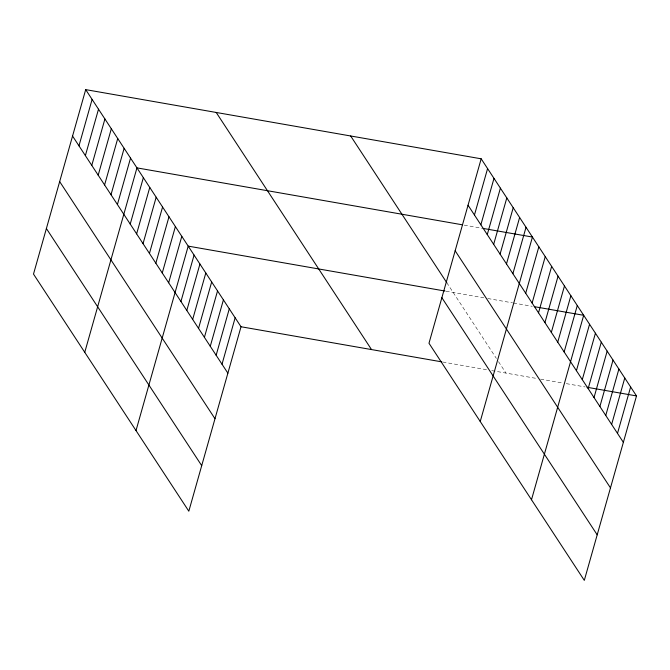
<?xml version="1.0" encoding="UTF-8"?>
<svg xmlns="http://www.w3.org/2000/svg" width="670" height="670" viewBox="0 0 670 670"><rect width="100%" height="100%" fill="white"/><g stroke="black" fill="none" stroke-linecap="round" stroke-linejoin="round"><path stroke-width="0.5" stroke-dasharray="3.35 2.51" d="M464.218 225.12L482.015 228.236M446.053 291.224L483.832 297.832M487.785 298.527L512.5 302.848M513.496 303.024L532.281 306.307M442.828 362.043L487.651 369.89M491.73 370.602L536.636 378.458M540.598 379.145L562.348 382.947M566.301 383.642L585.086 386.925M446.773 282.69L496.386 358.433M498.522 361.691L505.992 373.09"/><path stroke-width="1" d="M85.693 89.629L33.5 274.08L188.823 511.193L241.016 326.751L85.693 89.629L481.177 158.807L636.5 395.92L584.307 580.371L428.984 343.249L481.177 158.807M78.968 145.834L92.1 99.411M85.375 155.616L98.507 109.193M91.782 165.398L104.914 118.975M98.189 175.18L111.32 128.757M104.595 184.954L117.727 138.539M111.002 194.736L124.134 148.321M117.409 204.517L130.541 158.095M84.755 352.328L136.948 167.877L462.233 224.777M130.223 224.082L143.355 177.659M136.63 233.864L149.762 187.441M143.037 243.646L156.169 197.223M149.444 253.428L162.576 207.005M155.85 263.201L168.982 216.787M162.257 272.983L175.389 226.569M168.664 282.765L181.796 236.351M136.01 430.576L188.203 246.125L445.031 291.048M180.934 301.508L194.074 255.086M186.804 310.461L199.936 264.047M192.675 319.423L205.807 273M198.538 328.375L211.678 281.961M204.409 337.337L217.541 290.914M210.271 346.298L223.411 299.875M216.142 355.251L229.282 308.828M222.013 364.212L235.145 317.789M474.452 215.003L487.584 168.589M480.859 224.785L493.991 178.371M487.266 234.567L500.398 188.144M493.673 244.349L506.805 197.926M500.08 254.131L513.212 207.708M506.486 263.913L519.619 217.49M512.893 273.695L526.025 227.272M480.239 421.497L532.432 237.054L483.003 228.403M525.707 293.251L538.839 246.836M532.114 303.033L545.246 256.618M538.521 312.815L551.653 266.4M544.928 322.597L558.06 276.174M551.335 332.379L564.467 285.956M557.742 342.161L570.874 295.738M564.148 351.943L577.28 305.52M531.494 499.753L583.687 315.302L534.258 306.651M576.426 370.678L589.558 324.263M582.289 379.639L595.429 333.216M588.159 388.592L601.292 342.177M594.022 397.553L607.162 351.13M599.893 406.514L613.033 360.091M605.764 415.467L618.896 369.044M611.626 424.428L624.767 378.006M617.497 433.381L630.629 386.967M241.016 326.751L441.815 361.867M587.062 387.277L636.5 395.92M468.045 205.229L623.368 442.342M455.156 250.773L610.479 487.894M350.67 135.977L446.773 282.69M441.873 297.706L597.196 534.819M216.201 112.46L371.523 349.572M72.561 136.052L227.875 373.165M59.672 181.603L214.986 418.716M46.389 228.529L201.712 465.65"/></g></svg>
